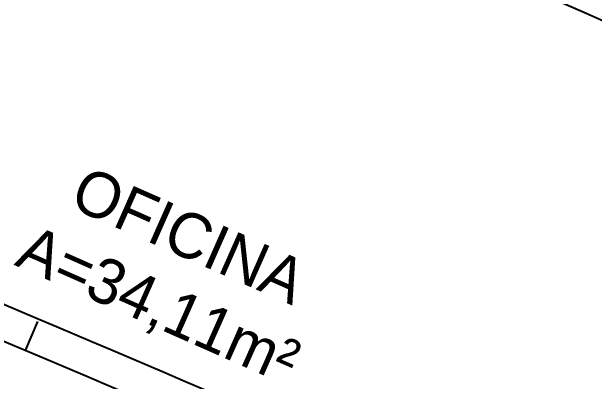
# Model space of a CAD drawing. Extents: x -15 to 8521, y -5327 to 1905.
# Drawn here: x 4985.1 to 5242.3, y 938.3 to 1101.7 of the extents above; entities that cross this region are included whole.
import ezdxf

# ---------------------------------------------------------------- set-up
doc = ezdxf.new("R2010")
doc.units = 0
for name, color, linetype in [('AR-ESQ', 2, 'Continuous'), ('AR-PAR-ALV', 5, 'Continuous'), ('AR-TXT', 2, 'Continuous')]:
    doc.layers.add(name, color=color, linetype=linetype)
doc.styles.add('1-125', font='stylu.ttf', dxfattribs={"height": 0.2})

msp = doc.modelspace()

# ---------------------------------------------------------------- linework, layer by layer
at = {"layer": 'AR-ESQ'}
msp.add_lwpolyline([(4996.435, 964.838), (4991.023, 951.993)], dxfattribs=at)
for centre, radius, start, end in [((1510.03, -7309.6), 8965, 65.4903797, 82.5178433), ((1475.201, -7388.993), 9066.687, 65.4980883, 69.0097008)]:
    msp.add_arc(centre, radius, start, end, dxfattribs=at)
at = {"layer": 'AR-PAR-ALV'}
for radius, start in [(9215, 47.9559554), (9200, 48.049596)]:
    msp.add_arc((1510.03, -7309.6), radius, start, 90, dxfattribs=at)

# ---------------------------------------------------------------- texts
at = {"layer": 'AR-TXT', "insert": (5055.985, 985.942), "char_height": 20, "attachment_point": 5, "rotation": 336.12171, "style": '1-125'}
msp.add_mtext('OFICINA \\PA=34,11m²', dxfattribs=at)

doc.saveas('drawing.dxf')
